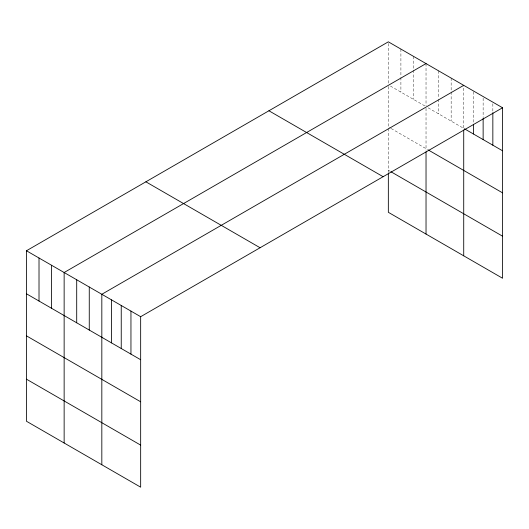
<?xml version="1.0" encoding="UTF-8"?>
<svg xmlns="http://www.w3.org/2000/svg" width="529" height="529" viewBox="0 0 529 529"><rect width="100%" height="100%" fill="white"/><g stroke="black" fill="none" stroke-linecap="round" stroke-linejoin="round"><path stroke-width="0.4" stroke-dasharray="2.65 1.98" d="M388.339 86.505L388.339 126.914L390.435 128.124M426.03 108.26L426.03 150.276M390.435 86.062L425.329 106.21M428.126 107.823L463.721 128.375L463.721 85.341M391.136 128.521L427.425 149.476M388.339 170.245L390.435 171.456M492.843 103.777L492.843 111.897M483.136 98.176L483.136 117.663M473.429 91.755L473.429 122.609M451.158 78.087L451.158 91.081M451.158 91.887L451.158 121.121M438.594 70.833L438.594 98.44M438.594 99.254L438.594 113.867M426.03 63.579L426.03 105.8M413.466 56.325L413.466 69.319M413.466 70.132L413.466 99.359M400.903 49.078L400.903 76.679M400.903 77.492L400.903 92.106M388.339 43.444L388.339 84.038M388.339 128.514L388.339 172.719"/><path stroke-width="0.79" d="M502.55 107.757L140.661 316.699L140.661 487.176L26.45 421.243L26.45 250.759L388.339 41.824L502.55 107.757L502.55 278.241L388.339 212.301L388.339 173.545M463.721 130.022L463.721 255.824M426.03 63.579L64.141 272.514L64.141 442.998M463.721 85.341L101.826 294.276L101.826 464.76M464.409 128.772L502.55 150.791M428.126 149.879L502.55 192.847M391.136 171.859L502.55 236.185M268.917 110.773L383.128 176.706M145.872 181.811L260.083 247.744M26.45 250.759L140.661 316.699M26.45 293.787L140.661 359.727M26.45 335.849L140.661 401.789M26.45 379.181L140.661 445.12M492.843 112.71L492.843 145.184M483.136 118.47L483.136 139.583M473.429 124.236L473.429 133.976M426.03 151.883L426.03 234.063M130.954 311.092L130.954 354.119M121.24 305.484L121.24 348.518M111.533 299.883L111.533 342.911M89.262 287.022L89.262 330.056M76.705 279.768L76.705 322.802M51.578 265.267L51.578 308.295M39.014 258.013L39.014 301.041"/></g></svg>
